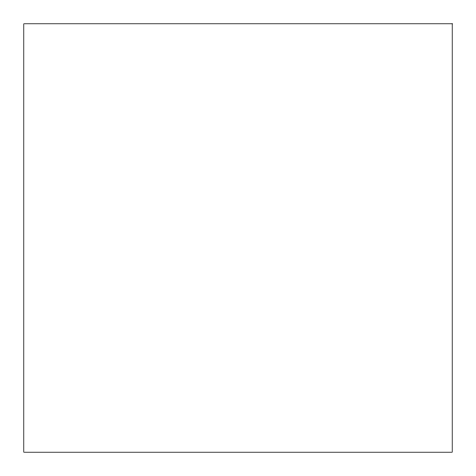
<?xml version="1.0" encoding="UTF-8"?>
<svg xmlns="http://www.w3.org/2000/svg" width="476" height="476" viewBox="0 0 476 476"><rect width="100%" height="100%" fill="white"/><g stroke="black" fill="none" stroke-linecap="round" stroke-linejoin="round"><path stroke-width="0.71" d="M452.2 23.8L23.8 23.8L23.8 452.2L452.2 452.2L452.2 23.8"/></g></svg>
